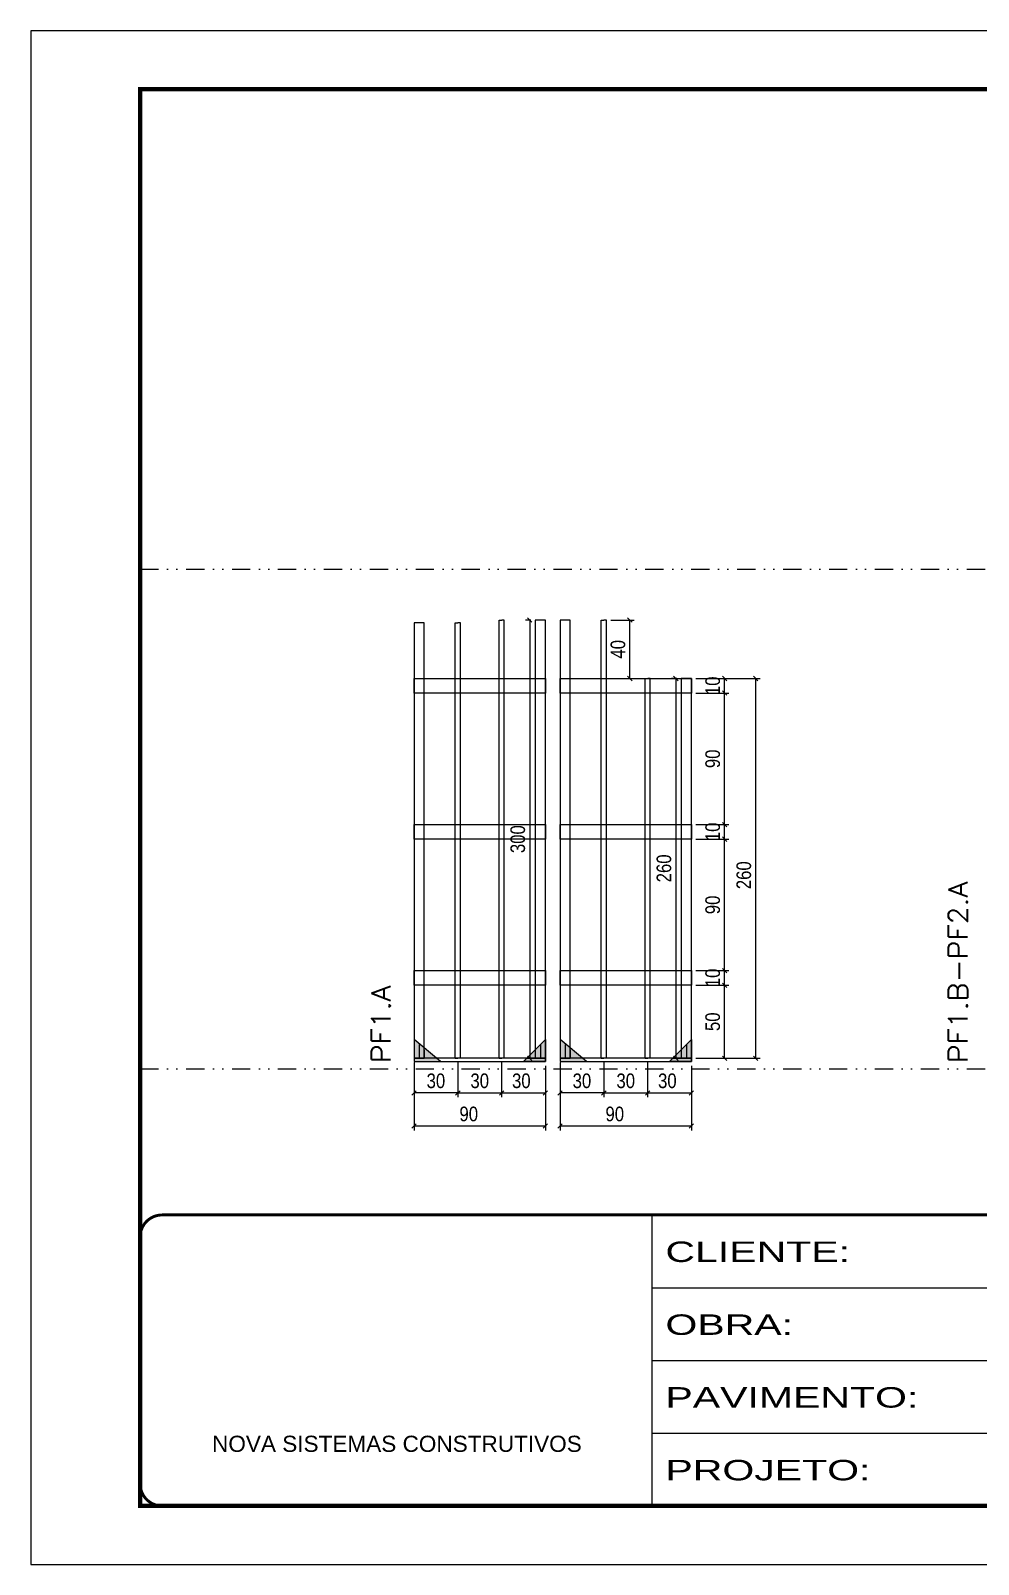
# Model space of a CAD drawing. Extents: x 14400 to 27878, y -21631 to 6985.
# Drawn here: x 19155 to 19804, y -12442 to -11392 of the extents above; entities that cross this region are included whole.
import ezdxf

# ---------------------------------------------------------------- set-up
doc = ezdxf.new("R2010")
doc.units = 0
for name, pattern in [('CONTINUO', [0]), ('DASHED', [0.75, 0.5, -0.25]), ('DIVIDE2', [0.625, 0.25, -0.125, 0, -0.125, 0, -0.125]), ('HIDDEN', [0.375, 0.25, -0.125])]:
    doc.linetypes.add(name, pattern=pattern)
for name, color, linetype in [('COTA', 241, 'Continuous'), ('Nível', 160, 'Continuous'), ('SARR_2.2x10', 60, 'Continuous'), ('SARR_3.5x7', 81, 'Continuous'), ('SARR_7x7', 40, 'Continuous')]:
    doc.layers.add(name, color=color, linetype=linetype)
for name, color, linetype, lineweight in [('Folhas', 255, 'Continuous', 9), ('Madeira', 126, 'Continuous', 18), ('Sarr 2.2x7', 40, 'Continuous', 9), ('SARRAFO DE PRESSAO', 251, 'DASHED', 9), ('Texto Seção', 7, 'Continuous', 15)]:
    doc.layers.add(name, color=color, linetype=linetype, lineweight=lineweight)
doc.styles.add('ARIAL', font='arial.ttf')
doc.styles.add('COTA TECNICA', font='techl___.ttf', dxfattribs={"height": 10})
doc.styles.add('REGUA-120', font='ROMANS.shx', dxfattribs={"height": 15})
doc.styles.add('Tecnologia', font='')
doc.styles.get('Tecnologia').set_extended_font_data('Forgotten Futurist')
doc.dimstyles.new('PAINEL', dxfattribs={"dimtxt": 10, "dimasz": 3, "dimexe": 3, "dimexo": 3, "dimgap": 3, "dimtad": 1, "dimdec": 1, "dimzin": 12, "dimdsep": 46, "dimtxsty": 'COTA TECNICA', "dimblk1": 'OBLIQUE', "dimblk2": 'OBLIQUE', "dimsah": 1, "dimcen": 0.9, "dimclrd": 4, "dimclre": 4, "dimclrt": 240, "dimadec": 1, "dimazin": 3, "dimtfac": 1, "dimtdec": 1, "dimtmove": 0, "dimatfit": 3, "dimfxl": 1, "dimtolj": 1, "dimtzin": 12, "dimarcsym": 0})

# ---------------------------------------------------------------- blocks, each defined once
blk = doc.blocks.new('9999999999')
at = {"color": 30, "linetype": 'CONTINUO'}
for p, q in [((98564.6, 34230.2), (98564.6, 34429.4)), ((98564.6, 34379.6), (99584, 34379.6)), ((98564.6, 34329.8), (99488, 34329.8)), ((98564.6, 34280), (99488, 34280))]:
    blk.add_line(p, q, dxfattribs=at)
at = {"color": 30, "linetype": 'CONTINUO', "const_width": 2}
blk.add_lwpolyline([(99584, 34230.2), (99584, 34414.4, 0.414214), (99569, 34429.4), (98229, 34429.4, 0.414214), (98214, 34414.4), (98214, 34245.2, 0.414214), (98229, 34230.2), (99584, 34230.2)], format="xyb", dxfattribs=at)
at = {"layer": 'Folhas'}
blk.add_lwpolyline([(98139, 34190.2), (99624, 34190.2), (99624, 35240.2), (98139, 35240.2)], close=True, dxfattribs=at)
at = {"layer": 'Folhas', "color": 30, "const_width": 3}
blk.add_lwpolyline([(98214, 34230.2), (99584, 34230.2), (99584, 35200.2), (98214, 35200.2)], close=True, dxfattribs=at)
at = {"color": 7, "linetype": 'Continuous', "ltscale": 5, "style": 'ARIAL'}
blk.add_text('NOVA SISTEMAS CONSTRUTIVOS', height=11.059, dxfattribs=at).set_placement((98263.2, 34267.2))
at = {"layer": 'Folhas', "color": 7, "style": 'Tecnologia', "width": 1.5}
for s, p in [('CLIENTE:', (98573.7, 34397.2)), ('OBRA:', (98573.7, 34347.3)), ('PAVIMENTO:', (98573.7, 34297.5)), ('PROJETO:', (98573.7, 34247.7))]:
    blk.add_text(s, height=14, dxfattribs=at).set_placement(p)
blk = doc.blocks.new('_Oblique')
at = {"color": 0, "linetype": 'ByBlock', "lineweight": -2}
blk.add_line((-0.5, -0.5), (0.5, 0.5), dxfattribs=at)
blk = doc.blocks.new('*D4552')
at = {"layer": 'COTA', "color": 4, "lineweight": -2, "transparency": 16777216}
for p, q in [((19517.5, -12114.2), (19517.5, -12145.4)), ((19607.5, -12114.2), (19607.5, -12145.4)), ((19607.5, -12142.4), (19517.5, -12142.4))]:
    blk.add_line(p, q, dxfattribs=at)
at = {"layer": 'Defpoints', "color": 0, "transparency": 16777216}
for p in [(19517.5, -12111.2), (19607.5, -12111.2), (19517.5, -12142.4)]:
    blk.add_point(p, dxfattribs=at)
at = {"layer": 'COTA', "color": 4, "lineweight": -2, "transparency": 16777216, "xscale": 3, "yscale": 3, "zscale": 3, "rotation": 180}
blk.add_blockref('_Oblique', (19517.5, -12142.4), dxfattribs=at)
at = {"layer": 'COTA', "color": 4, "lineweight": -2, "transparency": 16777216, "xscale": 3, "yscale": 3, "zscale": 3}
blk.add_blockref('_Oblique', (19607.5, -12142.4), dxfattribs=at)
at = {"layer": 'COTA', "color": 240, "transparency": 16777216, "insert": (19555, -12134.2), "char_height": 10, "attachment_point": 5, "style": 'COTA TECNICA'}
blk.add_mtext('\\A1;90', dxfattribs=at)
blk = doc.blocks.new('*D4556')
at = {"layer": 'COTA', "color": 4, "lineweight": -2, "transparency": 16777216}
for p, q in [((19610.5, -12046), (19633.2, -12046)), ((19630.2, -12096), (19630.2, -12046)), ((19610.5, -12096), (19633.2, -12096))]:
    blk.add_line(p, q, dxfattribs=at)
at = {"layer": 'Defpoints', "color": 0, "transparency": 16777216}
for p in [(19607.5, -12046), (19630.2, -12046), (19607.5, -12096)]:
    blk.add_point(p, dxfattribs=at)
at = {"layer": 'COTA', "color": 4, "lineweight": -2, "transparency": 16777216, "xscale": 3, "yscale": 3, "zscale": 3}
for p, rotation in [((19630.2, -12046), 90), ((19630.2, -12096), 270)]:
    blk.add_blockref('_Oblique', p, dxfattribs=dict(at, rotation=rotation))
at = {"layer": 'COTA', "color": 240, "transparency": 16777216, "insert": (19622.1, -12071), "char_height": 10, "attachment_point": 5, "rotation": 90, "style": 'COTA TECNICA'}
blk.add_mtext('\\A1;50', dxfattribs=at)
blk = doc.blocks.new('*D4558')
at = {"layer": 'COTA', "color": 4, "lineweight": -2, "transparency": 16777216}
for p, q in [((19610.5, -12036), (19633.2, -12036)), ((19630.2, -12046), (19630.2, -12036)), ((19610.5, -12046), (19633.2, -12046))]:
    blk.add_line(p, q, dxfattribs=at)
at = {"layer": 'Defpoints', "color": 0, "transparency": 16777216}
for p in [(19607.5, -12036), (19630.2, -12036), (19607.5, -12046)]:
    blk.add_point(p, dxfattribs=at)
at = {"layer": 'COTA', "color": 4, "lineweight": -2, "transparency": 16777216, "xscale": 3, "yscale": 3, "zscale": 3}
for p, rotation in [((19630.2, -12036), 90), ((19630.2, -12046), 270)]:
    blk.add_blockref('_Oblique', p, dxfattribs=dict(at, rotation=rotation))
at = {"layer": 'COTA', "color": 240, "transparency": 16777216, "insert": (19622.1, -12041), "char_height": 10, "attachment_point": 5, "rotation": 90, "style": 'COTA TECNICA'}
blk.add_mtext('\\A1;10', dxfattribs=at)
blk = doc.blocks.new('*D4559')
at = {"layer": 'COTA', "color": 4, "lineweight": -2, "transparency": 16777216}
for p, q in [((19610.5, -11946), (19633.2, -11946)), ((19630.2, -12036), (19630.2, -11946)), ((19610.5, -12036), (19633.2, -12036))]:
    blk.add_line(p, q, dxfattribs=at)
at = {"layer": 'Defpoints', "color": 0, "transparency": 16777216}
for p in [(19607.5, -11946), (19630.2, -11946), (19607.5, -12036)]:
    blk.add_point(p, dxfattribs=at)
at = {"layer": 'COTA', "color": 4, "lineweight": -2, "transparency": 16777216, "xscale": 3, "yscale": 3, "zscale": 3}
for p, rotation in [((19630.2, -11946), 90), ((19630.2, -12036), 270)]:
    blk.add_blockref('_Oblique', p, dxfattribs=dict(at, rotation=rotation))
at = {"layer": 'COTA', "color": 240, "transparency": 16777216, "insert": (19622.1, -11991), "char_height": 10, "attachment_point": 5, "rotation": 90, "style": 'COTA TECNICA'}
blk.add_mtext('\\A1;90', dxfattribs=at)
blk = doc.blocks.new('*D4560')
at = {"layer": 'COTA', "color": 4, "lineweight": -2, "transparency": 16777216}
for p, q in [((19610.5, -11936), (19633.2, -11936)), ((19630.2, -11946), (19630.2, -11936)), ((19610.5, -11946), (19633.2, -11946))]:
    blk.add_line(p, q, dxfattribs=at)
at = {"layer": 'Defpoints', "color": 0, "transparency": 16777216}
for p in [(19607.5, -11936), (19630.2, -11936), (19607.5, -11946)]:
    blk.add_point(p, dxfattribs=at)
at = {"layer": 'COTA', "color": 4, "lineweight": -2, "transparency": 16777216, "xscale": 3, "yscale": 3, "zscale": 3}
for p, rotation in [((19630.2, -11936), 90), ((19630.2, -11946), 270)]:
    blk.add_blockref('_Oblique', p, dxfattribs=dict(at, rotation=rotation))
at = {"layer": 'COTA', "color": 240, "transparency": 16777216, "insert": (19622.1, -11941), "char_height": 10, "attachment_point": 5, "rotation": 90, "style": 'COTA TECNICA'}
blk.add_mtext('\\A1;10', dxfattribs=at)
blk = doc.blocks.new('*D4561')
at = {"layer": 'COTA', "color": 4, "lineweight": -2, "transparency": 16777216}
for p, q in [((19610.5, -11836), (19654.5, -11836)), ((19651.5, -12096), (19651.5, -11836)), ((19610.5, -12096), (19654.5, -12096))]:
    blk.add_line(p, q, dxfattribs=at)
at = {"layer": 'Defpoints', "color": 0, "transparency": 16777216}
for p in [(19607.5, -11836), (19651.5, -11836), (19607.5, -12096)]:
    blk.add_point(p, dxfattribs=at)
at = {"layer": 'COTA', "color": 4, "lineweight": -2, "transparency": 16777216, "xscale": 3, "yscale": 3, "zscale": 3}
for p, rotation in [((19651.5, -11836), 90), ((19651.5, -12096), 270)]:
    blk.add_blockref('_Oblique', p, dxfattribs=dict(at, rotation=rotation))
at = {"layer": 'COTA', "color": 240, "transparency": 16777216, "insert": (19643.4, -11970.7), "char_height": 10, "attachment_point": 5, "rotation": 90, "style": 'COTA TECNICA'}
blk.add_mtext('\\A1;260', dxfattribs=at)
blk = doc.blocks.new('*D4562')
at = {"layer": 'COTA', "color": 4, "lineweight": -2, "transparency": 16777216}
for p, q in [((19417.5, -12114.2), (19417.5, -12145.4)), ((19507.5, -12114.2), (19507.5, -12145.4)), ((19507.5, -12142.4), (19417.5, -12142.4))]:
    blk.add_line(p, q, dxfattribs=at)
at = {"layer": 'Defpoints', "color": 0, "transparency": 16777216}
for p in [(19417.5, -12111.2), (19507.5, -12111.2), (19417.5, -12142.4)]:
    blk.add_point(p, dxfattribs=at)
at = {"layer": 'COTA', "color": 4, "lineweight": -2, "transparency": 16777216, "xscale": 3, "yscale": 3, "zscale": 3, "rotation": 180}
blk.add_blockref('_Oblique', (19417.5, -12142.4), dxfattribs=at)
at = {"layer": 'COTA', "color": 4, "lineweight": -2, "transparency": 16777216, "xscale": 3, "yscale": 3, "zscale": 3}
blk.add_blockref('_Oblique', (19507.5, -12142.4), dxfattribs=at)
at = {"layer": 'COTA', "color": 240, "transparency": 16777216, "insert": (19455, -12134.2), "char_height": 10, "attachment_point": 5, "style": 'COTA TECNICA'}
blk.add_mtext('\\A1;90', dxfattribs=at)
blk = doc.blocks.new('*D4563')
at = {"layer": 'COTA', "color": 4, "lineweight": -2, "transparency": 16777216}
for p, q in [((19417.5, -12099), (19417.5, -12122.7)), ((19447.5, -12099), (19447.5, -12122.7)), ((19447.5, -12119.7), (19417.5, -12119.7))]:
    blk.add_line(p, q, dxfattribs=at)
at = {"layer": 'Defpoints', "color": 0, "transparency": 16777216}
for p in [(19417.5, -12096), (19447.5, -12096), (19417.5, -12119.7)]:
    blk.add_point(p, dxfattribs=at)
at = {"layer": 'COTA', "color": 4, "lineweight": -2, "transparency": 16777216, "xscale": 3, "yscale": 3, "zscale": 3, "rotation": 180}
blk.add_blockref('_Oblique', (19417.5, -12119.7), dxfattribs=at)
at = {"layer": 'COTA', "color": 4, "lineweight": -2, "transparency": 16777216, "xscale": 3, "yscale": 3, "zscale": 3}
blk.add_blockref('_Oblique', (19447.5, -12119.7), dxfattribs=at)
at = {"layer": 'COTA', "color": 240, "transparency": 16777216, "insert": (19432.5, -12111.5), "char_height": 10, "attachment_point": 5, "style": 'COTA TECNICA'}
blk.add_mtext('\\A1;30', dxfattribs=at)
blk = doc.blocks.new('*D4564')
at = {"layer": 'COTA', "color": 4, "lineweight": -2, "transparency": 16777216}
for p, q in [((19477.5, -12099), (19477.5, -12122.7)), ((19507.5, -12101.2), (19507.5, -12122.7)), ((19477.5, -12119.7), (19507.5, -12119.7))]:
    blk.add_line(p, q, dxfattribs=at)
at = {"layer": 'Defpoints', "color": 0, "transparency": 16777216}
for p in [(19477.5, -12096), (19507.5, -12098.2), (19507.5, -12119.7)]:
    blk.add_point(p, dxfattribs=at)
at = {"layer": 'COTA', "color": 4, "lineweight": -2, "transparency": 16777216, "xscale": 3, "yscale": 3, "zscale": 3, "rotation": 180}
blk.add_blockref('_Oblique', (19477.5, -12119.7), dxfattribs=at)
at = {"layer": 'COTA', "color": 4, "lineweight": -2, "transparency": 16777216, "xscale": 3, "yscale": 3, "zscale": 3}
blk.add_blockref('_Oblique', (19507.5, -12119.7), dxfattribs=at)
at = {"layer": 'COTA', "color": 240, "transparency": 16777216, "insert": (19491, -12111.5), "char_height": 10, "attachment_point": 5, "style": 'COTA TECNICA'}
blk.add_mtext('\\A1;30', dxfattribs=at)
blk = doc.blocks.new('*D4566')
at = {"layer": 'COTA', "color": 4, "lineweight": -2, "transparency": 16777216}
for p, q in [((19447.5, -12099), (19447.5, -12122.7)), ((19477.5, -12099), (19477.5, -12122.7)), ((19447.5, -12119.7), (19477.5, -12119.7))]:
    blk.add_line(p, q, dxfattribs=at)
at = {"layer": 'Defpoints', "color": 0, "transparency": 16777216}
for p in [(19447.5, -12096), (19477.5, -12096), (19477.5, -12119.7)]:
    blk.add_point(p, dxfattribs=at)
at = {"layer": 'COTA', "color": 4, "lineweight": -2, "transparency": 16777216, "xscale": 3, "yscale": 3, "zscale": 3, "rotation": 180}
blk.add_blockref('_Oblique', (19447.5, -12119.7), dxfattribs=at)
at = {"layer": 'COTA', "color": 4, "lineweight": -2, "transparency": 16777216, "xscale": 3, "yscale": 3, "zscale": 3}
blk.add_blockref('_Oblique', (19477.5, -12119.7), dxfattribs=at)
at = {"layer": 'COTA', "color": 240, "transparency": 16777216, "insert": (19462.5, -12111.5), "char_height": 10, "attachment_point": 5, "style": 'COTA TECNICA'}
blk.add_mtext('\\A1;30', dxfattribs=at)
blk = doc.blocks.new('*D4567')
at = {"layer": 'COTA', "color": 4, "lineweight": -2, "transparency": 16777216}
for p, q in [((19497.5, -11796), (19493.8, -11796)), ((19496.8, -11796), (19496.8, -12096)), ((19497.5, -12096), (19493.8, -12096))]:
    blk.add_line(p, q, dxfattribs=at)
at = {"layer": 'Defpoints', "color": 0, "transparency": 16777216}
for p in [(19500.5, -11796), (19496.8, -12096), (19500.5, -12096)]:
    blk.add_point(p, dxfattribs=at)
at = {"layer": 'COTA', "color": 4, "lineweight": -2, "transparency": 16777216, "xscale": 3, "yscale": 3, "zscale": 3}
for p, rotation in [((19496.8, -11796), 90), ((19496.8, -12096), 270)]:
    blk.add_blockref('_Oblique', p, dxfattribs=dict(at, rotation=rotation))
at = {"layer": 'COTA', "color": 240, "transparency": 16777216, "insert": (19488.6, -11946), "char_height": 10, "attachment_point": 5, "rotation": 90, "style": 'COTA TECNICA'}
blk.add_mtext('\\A1;300', dxfattribs=at)
blk = doc.blocks.new('*D4550')
at = {"layer": 'COTA', "color": 4, "lineweight": -2, "transparency": 16777216}
for p, q in [((19610.5, -11846), (19633.2, -11846)), ((19630.2, -11936), (19630.2, -11846)), ((19610.5, -11936), (19633.2, -11936))]:
    blk.add_line(p, q, dxfattribs=at)
at = {"layer": 'Defpoints', "color": 0, "transparency": 16777216}
for p in [(19607.5, -11846), (19630.2, -11846), (19607.5, -11936)]:
    blk.add_point(p, dxfattribs=at)
at = {"layer": 'COTA', "color": 4, "lineweight": -2, "transparency": 16777216, "xscale": 3, "yscale": 3, "zscale": 3}
for p, rotation in [((19630.2, -11846), 90), ((19630.2, -11936), 270)]:
    blk.add_blockref('_Oblique', p, dxfattribs=dict(at, rotation=rotation))
at = {"layer": 'COTA', "color": 240, "transparency": 16777216, "insert": (19622.1, -11891), "char_height": 10, "attachment_point": 5, "rotation": 90, "style": 'COTA TECNICA'}
blk.add_mtext('\\A1;90', dxfattribs=at)
blk = doc.blocks.new('*D4551')
at = {"layer": 'COTA', "color": 4, "lineweight": -2, "transparency": 16777216}
for p, q in [((19610.5, -11836), (19633.2, -11836)), ((19630.2, -11846), (19630.2, -11836)), ((19610.5, -11846), (19633.2, -11846))]:
    blk.add_line(p, q, dxfattribs=at)
at = {"layer": 'Defpoints', "color": 0, "transparency": 16777216}
for p in [(19607.5, -11836), (19630.2, -11836), (19607.5, -11846)]:
    blk.add_point(p, dxfattribs=at)
at = {"layer": 'COTA', "color": 4, "lineweight": -2, "transparency": 16777216, "xscale": 3, "yscale": 3, "zscale": 3}
for p, rotation in [((19630.2, -11836), 90), ((19630.2, -11846), 270)]:
    blk.add_blockref('_Oblique', p, dxfattribs=dict(at, rotation=rotation))
at = {"layer": 'COTA', "color": 240, "transparency": 16777216, "insert": (19622.1, -11841), "char_height": 10, "attachment_point": 5, "rotation": 90, "style": 'COTA TECNICA'}
blk.add_mtext('\\A1;10', dxfattribs=at)
blk = doc.blocks.new('*D4571')
at = {"layer": 'COTA', "color": 4, "lineweight": -2, "transparency": 16777216}
for p, q in [((19517.5, -12099), (19517.5, -12122.7)), ((19547.5, -12099), (19547.5, -12122.7)), ((19547.5, -12119.7), (19517.5, -12119.7))]:
    blk.add_line(p, q, dxfattribs=at)
at = {"layer": 'Defpoints', "color": 0, "transparency": 16777216}
for p in [(19517.5, -12096), (19547.5, -12096), (19517.5, -12119.7)]:
    blk.add_point(p, dxfattribs=at)
at = {"layer": 'COTA', "color": 4, "lineweight": -2, "transparency": 16777216, "xscale": 3, "yscale": 3, "zscale": 3, "rotation": 180}
blk.add_blockref('_Oblique', (19517.5, -12119.7), dxfattribs=at)
at = {"layer": 'COTA', "color": 4, "lineweight": -2, "transparency": 16777216, "xscale": 3, "yscale": 3, "zscale": 3}
blk.add_blockref('_Oblique', (19547.5, -12119.7), dxfattribs=at)
at = {"layer": 'COTA', "color": 240, "transparency": 16777216, "insert": (19532.5, -12111.5), "char_height": 10, "attachment_point": 5, "style": 'COTA TECNICA'}
blk.add_mtext('\\A1;30', dxfattribs=at)
blk = doc.blocks.new('*D4572')
at = {"layer": 'COTA', "color": 4, "lineweight": -2, "transparency": 16777216}
for p, q in [((19577.5, -12099), (19577.5, -12122.7)), ((19607.5, -12101.2), (19607.5, -12122.7)), ((19577.5, -12119.7), (19607.5, -12119.7))]:
    blk.add_line(p, q, dxfattribs=at)
at = {"layer": 'Defpoints', "color": 0, "transparency": 16777216}
for p in [(19577.5, -12096), (19607.5, -12098.2), (19607.5, -12119.7)]:
    blk.add_point(p, dxfattribs=at)
at = {"layer": 'COTA', "color": 4, "lineweight": -2, "transparency": 16777216, "xscale": 3, "yscale": 3, "zscale": 3, "rotation": 180}
blk.add_blockref('_Oblique', (19577.5, -12119.7), dxfattribs=at)
at = {"layer": 'COTA', "color": 4, "lineweight": -2, "transparency": 16777216, "xscale": 3, "yscale": 3, "zscale": 3}
blk.add_blockref('_Oblique', (19607.5, -12119.7), dxfattribs=at)
at = {"layer": 'COTA', "color": 240, "transparency": 16777216, "insert": (19591, -12111.5), "char_height": 10, "attachment_point": 5, "style": 'COTA TECNICA'}
blk.add_mtext('\\A1;30', dxfattribs=at)
blk = doc.blocks.new('*D4573')
at = {"layer": 'COTA', "color": 4, "lineweight": -2, "transparency": 16777216}
for p, q in [((19547.5, -12099), (19547.5, -12122.7)), ((19577.5, -12099), (19577.5, -12122.7)), ((19547.5, -12119.7), (19577.5, -12119.7))]:
    blk.add_line(p, q, dxfattribs=at)
at = {"layer": 'Defpoints', "color": 0, "transparency": 16777216}
for p in [(19547.5, -12096), (19577.5, -12096), (19577.5, -12119.7)]:
    blk.add_point(p, dxfattribs=at)
at = {"layer": 'COTA', "color": 4, "lineweight": -2, "transparency": 16777216, "xscale": 3, "yscale": 3, "zscale": 3, "rotation": 180}
blk.add_blockref('_Oblique', (19547.5, -12119.7), dxfattribs=at)
at = {"layer": 'COTA', "color": 4, "lineweight": -2, "transparency": 16777216, "xscale": 3, "yscale": 3, "zscale": 3}
blk.add_blockref('_Oblique', (19577.5, -12119.7), dxfattribs=at)
at = {"layer": 'COTA', "color": 240, "transparency": 16777216, "insert": (19562.5, -12111.5), "char_height": 10, "attachment_point": 5, "style": 'COTA TECNICA'}
blk.add_mtext('\\A1;30', dxfattribs=at)
blk = doc.blocks.new('*D4574')
at = {"layer": 'COTA', "color": 4, "lineweight": -2, "transparency": 16777216}
for p, q in [((19597.5, -11836), (19593.8, -11836)), ((19596.8, -11836), (19596.8, -12096)), ((19597.5, -12096), (19593.8, -12096))]:
    blk.add_line(p, q, dxfattribs=at)
at = {"layer": 'Defpoints', "color": 0, "transparency": 16777216}
for p in [(19600.5, -11836), (19596.8, -12096), (19600.5, -12096)]:
    blk.add_point(p, dxfattribs=at)
at = {"layer": 'COTA', "color": 4, "lineweight": -2, "transparency": 16777216, "xscale": 3, "yscale": 3, "zscale": 3}
for p, rotation in [((19596.8, -11836), 90), ((19596.8, -12096), 270)]:
    blk.add_blockref('_Oblique', p, dxfattribs=dict(at, rotation=rotation))
at = {"layer": 'COTA', "color": 240, "transparency": 16777216, "insert": (19588.7, -11966), "char_height": 10, "attachment_point": 5, "rotation": 90, "style": 'COTA TECNICA'}
blk.add_mtext('\\A1;260', dxfattribs=at)
blk = doc.blocks.new('*D4575')
at = {"layer": 'COTA', "color": 4, "lineweight": -2, "transparency": 16777216}
for p, q in [((19552.3, -11796), (19568.3, -11796)), ((19565.3, -11836), (19565.3, -11796)), ((19552.3, -11836), (19568.3, -11836))]:
    blk.add_line(p, q, dxfattribs=at)
at = {"layer": 'Defpoints', "color": 0, "transparency": 16777216}
for p in [(19549.3, -11796), (19565.3, -11796), (19549.3, -11836)]:
    blk.add_point(p, dxfattribs=at)
at = {"layer": 'COTA', "color": 4, "lineweight": -2, "transparency": 16777216, "xscale": 3, "yscale": 3, "zscale": 3}
for p, rotation in [((19565.3, -11796), 90), ((19565.3, -11836), 270)]:
    blk.add_blockref('_Oblique', p, dxfattribs=dict(at, rotation=rotation))
at = {"layer": 'COTA', "color": 240, "transparency": 16777216, "insert": (19557.2, -11816), "char_height": 10, "attachment_point": 5, "rotation": 90, "style": 'COTA TECNICA'}
blk.add_mtext('\\A1;40', dxfattribs=at)

msp = doc.modelspace()

# ---------------------------------------------------------------- hatches: boundary and pattern name
at = {"layer": 'Madeira'}
h = msp.add_hatch(color=252, dxfattribs=at)
h.dxf.hatch_style = 2
h.paths.add_polyline_path([(19417.54, -12083.19), (19417.54, -12098.19), (19435.54, -12098.19)])
h = msp.add_hatch(color=252, dxfattribs=at)
h.dxf.hatch_style = 2
h.paths.add_polyline_path([(19507.54, -12083.19), (19507.54, -12098.19), (19492.54, -12098.19)])
h = msp.add_hatch(color=252, dxfattribs=at)
h.dxf.hatch_style = 2
h.paths.add_polyline_path([(19517.54, -12083.19), (19517.54, -12098.19), (19535.54, -12098.19)])
h = msp.add_hatch(color=252, dxfattribs=at)
h.dxf.hatch_style = 2
h.paths.add_polyline_path([(19607.54, -12083.19), (19607.54, -12098.19), (19592.54, -12098.19)])

# ---------------------------------------------------------------- linework, layer by layer
for p, q in [((19417.54, -12095.99), (19417.54, -12098.19)), ((19417.54, -12095.99), (19417.54, -12098.19)), ((19417.54, -12095.99), (19417.54, -12098.19)), ((19517.54, -12095.99), (19517.54, -12098.19)), ((19517.54, -12095.99), (19517.54, -12098.19)), ((19517.54, -12095.99), (19517.54, -12098.19))]:
    msp.add_line(p, q, dxfattribs=at)
at = {"layer": 'Madeira', "color": 1, "linetype": 'HIDDEN'}
for p, q in [((19427.37, -12095.99), (19417.54, -12095.99)), ((19427.37, -12095.99), (19417.54, -12095.99)), ((19433.34, -12095.99), (19417.54, -12095.99)), ((19421.04, -12086.69), (19421.04, -12095.99)), ((19421.04, -12086.69), (19421.04, -12095.99)), ((19424.54, -12090.19), (19424.54, -12095.99)), ((19494.74, -12095.99), (19507.54, -12095.99)), ((19497.71, -12095.99), (19507.54, -12095.99)), ((19497.71, -12095.99), (19507.54, -12095.99)), ((19504.04, -12086.69), (19504.04, -12095.99)), ((19504.04, -12086.69), (19504.04, -12095.99)), ((19527.37, -12095.99), (19517.54, -12095.99)), ((19527.37, -12095.99), (19517.54, -12095.99)), ((19533.34, -12095.99), (19517.54, -12095.99)), ((19521.04, -12086.69), (19521.04, -12095.99)), ((19521.04, -12086.69), (19521.04, -12095.99)), ((19524.54, -12090.19), (19524.54, -12095.99)), ((19594.74, -12095.99), (19607.54, -12095.99)), ((19597.71, -12095.99), (19607.54, -12095.99)), ((19597.71, -12095.99), (19607.54, -12095.99)), ((19604.04, -12086.69), (19604.04, -12095.99)), ((19604.04, -12086.69), (19604.04, -12095.99))]:
    msp.add_line(p, q, dxfattribs=at)
at = {"layer": 'Madeira', "color": 0}
for points in [[(19417.54, -12083.19), (19417.54, -12098.19), (19435.54, -12098.19), (19417.54, -12083.19)], [(19507.54, -12083.19), (19507.54, -12098.19), (19492.54, -12098.19), (19507.54, -12083.19)], [(19517.54, -12083.19), (19517.54, -12098.19), (19535.54, -12098.19), (19517.54, -12083.19)], [(19607.54, -12083.19), (19607.54, -12098.19), (19592.54, -12098.19), (19607.54, -12083.19)]]:
    msp.add_lwpolyline(points, dxfattribs=at)
at = {"layer": 'Nível', "color": 4, "linetype": 'DIVIDE2', "ltscale": 50}
for p, q in [((19229.97, -11761.19), (20599.97, -11761.19)), ((19229.97, -12103.19), (20599.97, -12103.19))]:
    msp.add_line(p, q, dxfattribs=at)
at = {"layer": 'Sarr 2.2x7'}
for points in [[(19507.54, -12095.99), (19417.54, -12095.99), (19417.54, -12098.19), (19507.54, -12098.19)], [(19607.54, -12095.99), (19517.54, -12095.99), (19517.54, -12098.19), (19607.54, -12098.19)]]:
    msp.add_lwpolyline(points, close=True, dxfattribs=at)
at = {"layer": 'SARR_2.2x10'}
for points in [[(19417.54, -11836.03), (19507.54, -11836.03), (19507.54, -11846.03), (19417.54, -11846.03)], [(19517.54, -11836.03), (19607.54, -11836.03), (19607.54, -11846.03), (19517.54, -11846.03)], [(19417.54, -11936.03), (19507.54, -11936.03), (19507.54, -11946.03), (19417.54, -11946.03)], [(19517.54, -11936.03), (19607.54, -11936.03), (19607.54, -11946.03), (19517.54, -11946.03)], [(19417.54, -12036.03), (19507.54, -12036.03), (19507.54, -12046.03), (19417.54, -12046.03)], [(19517.54, -12036.03), (19607.54, -12036.03), (19607.54, -12046.03), (19517.54, -12046.03)]]:
    msp.add_lwpolyline(points, close=True, dxfattribs=at)
at = {"layer": 'SARR_3.5x7'}
for p, q in [((19445.79, -12095.99), (19445.79, -11797.97)), ((19445.79, -11797.97), (19447.54, -11797.97)), ((19449.29, -11797.97), (19447.54, -11797.97)), ((19449.29, -12095.99), (19449.29, -11797.97)), ((19475.79, -12095.99), (19475.79, -11796.03)), ((19475.79, -11796.03), (19477.54, -11796.03)), ((19479.29, -11796.03), (19477.54, -11796.03)), ((19479.29, -12095.99), (19479.29, -11796.03)), ((19545.79, -12095.99), (19545.79, -11796.03)), ((19545.79, -11796.03), (19547.54, -11796.03)), ((19549.29, -11796.03), (19547.54, -11796.03)), ((19549.29, -12095.99), (19549.29, -11796.03)), ((19575.79, -12095.99), (19575.79, -11836.03)), ((19575.79, -11836.03), (19577.54, -11836.03)), ((19579.29, -11836.03), (19577.54, -11836.03)), ((19579.29, -12095.99), (19579.29, -11836.03)), ((19445.79, -12095.99), (19447.54, -12095.99)), ((19449.29, -12095.99), (19447.54, -12095.99)), ((19475.79, -12095.99), (19477.54, -12095.99)), ((19479.29, -12095.99), (19477.54, -12095.99)), ((19545.79, -12095.99), (19547.54, -12095.99)), ((19549.29, -12095.99), (19547.54, -12095.99)), ((19575.79, -12095.99), (19577.54, -12095.99)), ((19579.29, -12095.99), (19577.54, -12095.99))]:
    msp.add_line(p, q, dxfattribs=at)
at = {"layer": 'SARR_7x7'}
for points in [[(19417.54, -12095.99), (19424.54, -12095.99), (19424.54, -11797.97), (19417.54, -11797.97)], [(19500.54, -12095.99), (19507.54, -12095.99), (19507.54, -11796.03), (19500.54, -11796.03)], [(19517.54, -12095.99), (19524.54, -12095.99), (19524.54, -11796.03), (19517.54, -11796.03)], [(19600.54, -12095.99), (19607.54, -12095.99), (19607.54, -11836.03), (19600.54, -11836.03)]]:
    msp.add_lwpolyline(points, close=True, dxfattribs=at)

# ---------------------------------------------------------------- block references
at = {"layer": 'SARRAFO DE PRESSAO', "color": 6, "linetype": 'ByBlock'}
msp.add_blockref('9999999999', (-78984.01, -46632.68), dxfattribs=at)

# ---------------------------------------------------------------- texts
at = {"layer": 'Texto Seção', "style": 'REGUA-120', "width": 1.1}
for s, p in [('PF1.B-PF2.A', (19796.66, -12099.31)), ('PF1.A', (19401.4, -12099.31))]:
    msp.add_text(s, height=13, rotation=90, dxfattribs=at).set_placement(p)

# ---------------------------------------------------------------- dimensions: what is measured, and where the dimension line sits
at = {"layer": 'COTA'}
for base, p1, p2, picture, middle in [((19496.8, -12095.99), (19500.54, -11796.03), (19500.54, -12095.99), '*D4567', (19488.58, -11946.01)), ((19565.27, -11796.03), (19549.29, -11836.03), (19549.29, -11796.03), '*D4575', (19557.17, -11816.03)), ((19596.8, -12095.99), (19600.54, -11836.03), (19600.54, -12095.99), '*D4574', (19588.7, -11966.01))]:
    dim = msp.add_linear_dim(base=base, p1=p1, p2=p2, angle=90, dimstyle='PAINEL', dxfattribs=at)
    dim.commit()
    dim.dimension.update_dxf_attribs({"geometry": picture, "text_midpoint": middle})
for base, p1, p2, angle, picture, middle in [((19630.24, -11835.99), (19607.54, -11845.99), (19607.54, -11835.99), 90, '*D4551', (19630.24, -11840.99)), ((19651.46, -11836.03), (19607.54, -12096.03), (19607.54, -11836.03), 90, '*D4561', (19651.46, -11970.73)), ((19630.24, -11935.99), (19607.54, -11945.99), (19607.54, -11935.99), 90, '*D4560', (19630.24, -11940.99)), ((19630.24, -12035.99), (19607.54, -12045.99), (19607.54, -12035.99), 90, '*D4558', (19630.24, -12040.99)), ((19417.54, -12142.37), (19507.54, -12111.19), (19417.54, -12111.19), 180, '*D4562', (19455.04, -12142.37)), ((19517.54, -12142.37), (19607.54, -12111.19), (19517.54, -12111.19), 180, '*D4552', (19555.04, -12142.37))]:
    dim = msp.add_linear_dim(base=base, p1=p1, p2=p2, angle=angle, dimstyle='PAINEL', override={"dimtmove": 1}, dxfattribs=at)
    dim.commit()
    dim.dimension.update_dxf_attribs({"geometry": picture, "text_midpoint": middle, "dimtype": 160})
for base, p1, p2, angle, picture, middle in [((19630.24, -11845.99), (19607.54, -11936.03), (19607.54, -11845.99), 90, '*D4550', (19622.11, -11891.01)), ((19630.24, -11945.99), (19607.54, -12035.99), (19607.54, -11945.99), 90, '*D4559', (19622.11, -11990.99)), ((19630.24, -12045.99), (19607.54, -12095.99), (19607.54, -12045.99), 90, '*D4556', (19622.13, -12070.99)), ((19417.54, -12119.69), (19447.54, -12095.99), (19417.54, -12095.99), 180, '*D4563', (19432.54, -12111.47)), ((19517.54, -12119.69), (19547.54, -12095.99), (19517.54, -12095.99), 180, '*D4571', (19532.54, -12111.47))]:
    dim = msp.add_linear_dim(base=base, p1=p1, p2=p2, angle=angle, dimstyle='PAINEL', override={"dimtmove": 1}, dxfattribs=at)
    dim.commit()
    dim.dimension.update_dxf_attribs({"geometry": picture, "text_midpoint": middle})
for base, p1, p2, picture, middle in [((19477.54, -12119.69), (19447.54, -12095.99), (19477.54, -12095.99), '*D4566', (19462.54, -12111.47)), ((19577.54, -12119.69), (19547.54, -12095.99), (19577.54, -12095.99), '*D4573', (19562.54, -12111.47))]:
    dim = msp.add_linear_dim(base=base, p1=p1, p2=p2, dimstyle='PAINEL', override={"dimtmove": 1}, dxfattribs=at)
    dim.commit()
    dim.dimension.update_dxf_attribs({"geometry": picture, "text_midpoint": middle})
for base, p1, p2, picture, middle in [((19507.54, -12119.69), (19477.54, -12095.99), (19507.54, -12098.19), '*D4564', (19491.04, -12119.69)), ((19607.54, -12119.69), (19577.54, -12095.99), (19607.54, -12098.19), '*D4572', (19591.04, -12119.69))]:
    dim = msp.add_linear_dim(base=base, p1=p1, p2=p2, dimstyle='PAINEL', override={"dimtmove": 1}, dxfattribs=at)
    dim.commit()
    dim.dimension.update_dxf_attribs({"geometry": picture, "text_midpoint": middle, "dimtype": 160})

doc.saveas('drawing.dxf')
